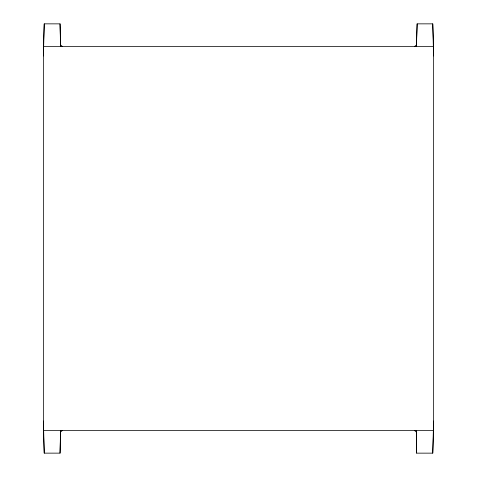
<?xml version="1.0" encoding="UTF-8"?>
<svg xmlns="http://www.w3.org/2000/svg" width="477" height="477" viewBox="0 0 477 477"><rect width="100%" height="100%" fill="white"/><g stroke="black" fill="none" stroke-linecap="round" stroke-linejoin="round"><path stroke-width="0.72" d="M43.407 55.952L44.242 23.85L60.048 23.862L60.549 45.905M60.543 431.196L60.048 453.138L44.242 453.144L43.407 421.048M416.457 45.798L417.148 23.85L432.758 23.85L433.593 55.952M433.593 421.048L432.758 453.144L416.659 453.15L416.314 430.522L416.314 431.959L414.608 430.558M60.048 453.138L60.686 430.522M44.242 453.144L43.407 430.522L43.407 46.478L44.242 23.85M416.314 46.478L417.148 23.85M432.758 453.144L433.593 430.522L433.593 46.478L432.758 23.85M414.656 46.442L416.367 45.035M60.645 431.959L62.356 430.552M43.407 46.478L433.593 46.478M43.407 430.522L433.593 430.522M62.392 46.454L60.686 45.035L60.686 46.478L60.048 23.862M416.457 431.196L416.659 453.15"/></g></svg>
